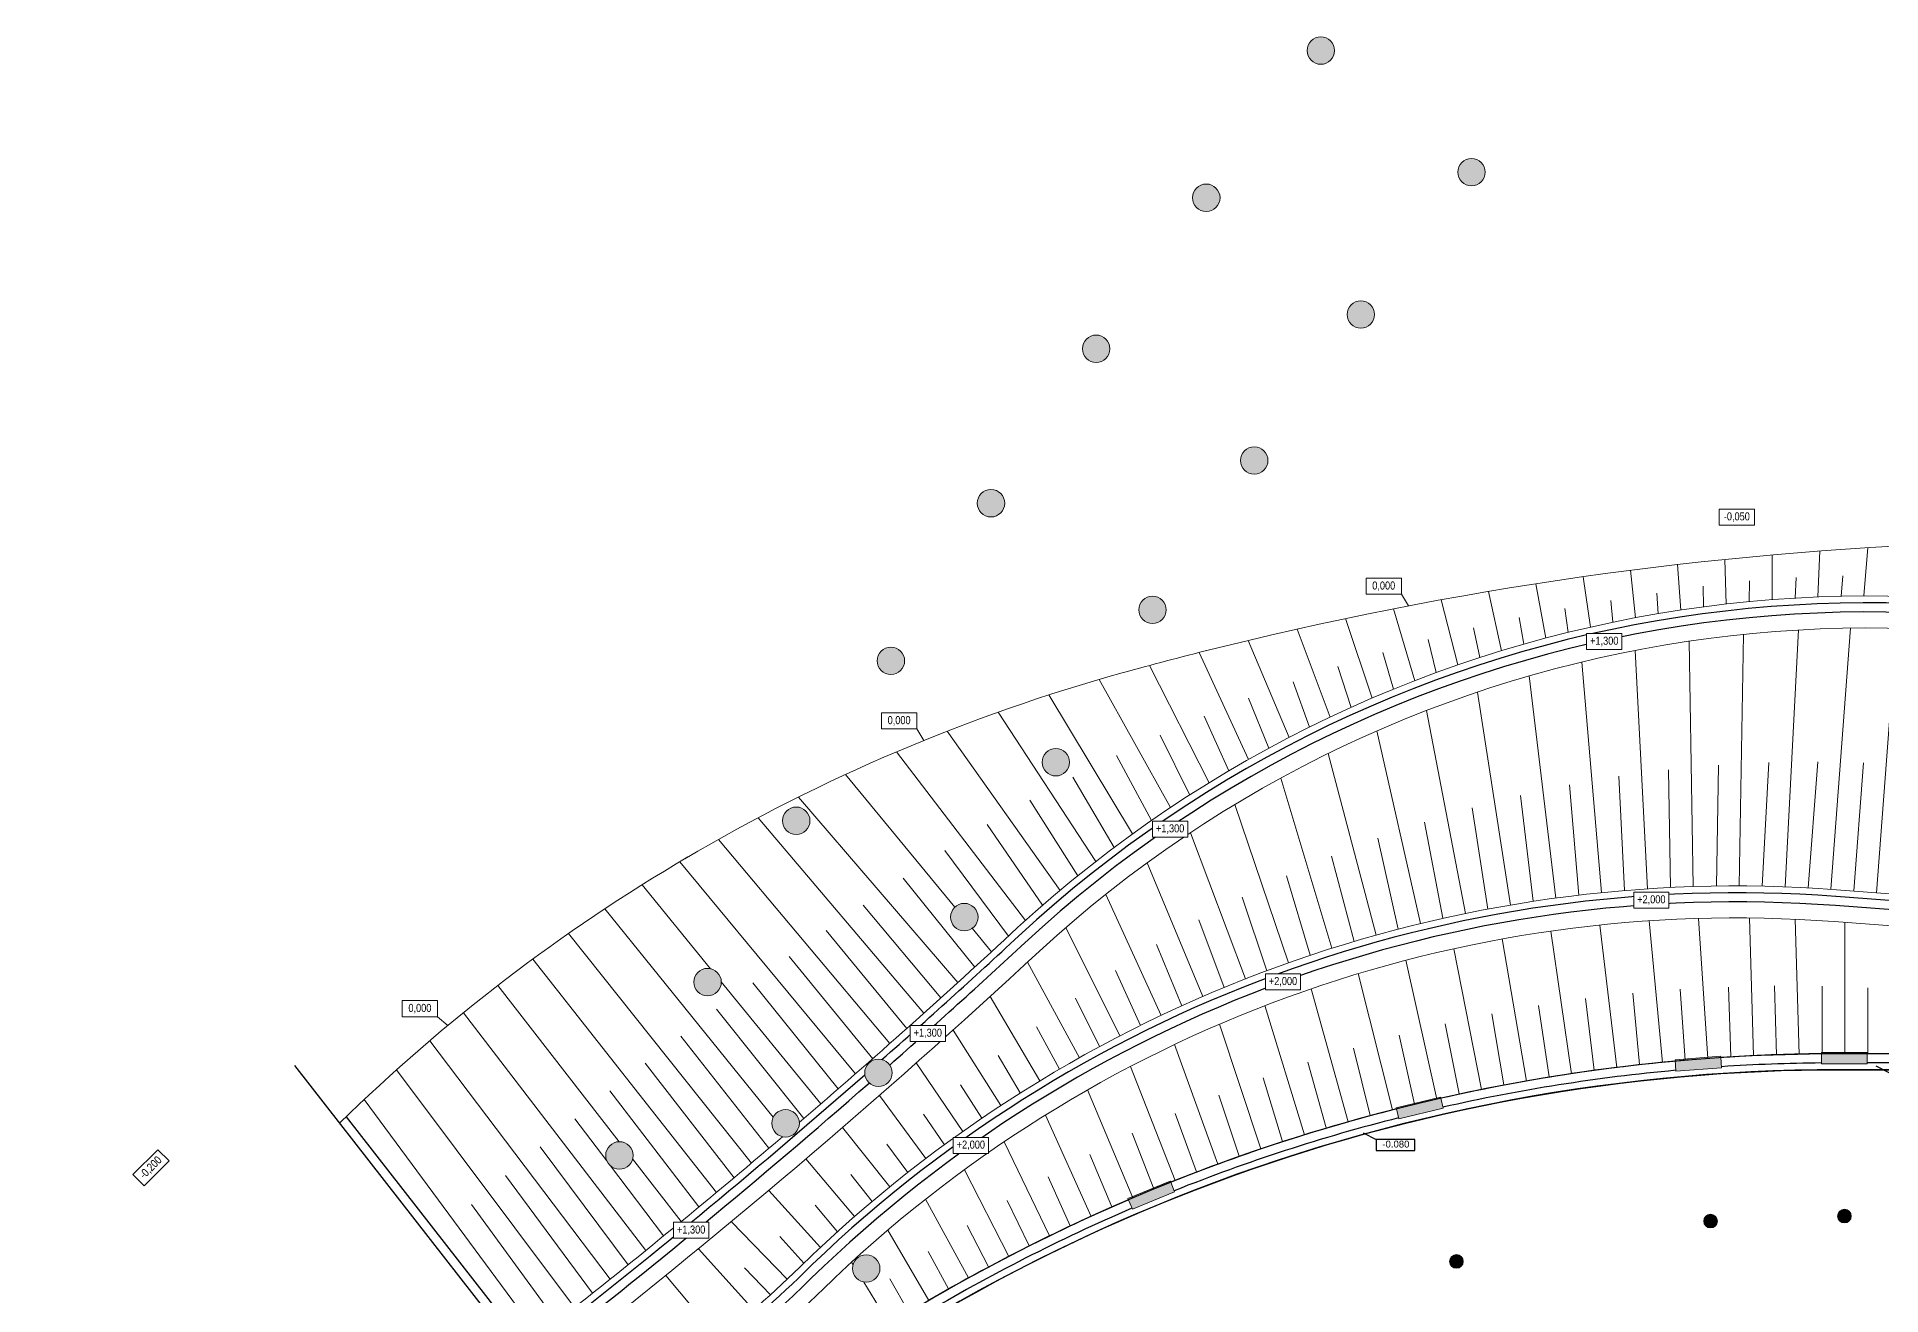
# Model space of a CAD drawing. Header units: millimetres. Extents: x 72919 to 485785, y -53256 to 338519.
# Drawn here: x 142770 to 223439, y 249196 to 304230 of the extents above; entities that cross this region are included whole.
import ezdxf
from ezdxf.enums import TextEntityAlignment as Align

# ---------------------------------------------------------------- set-up
doc = ezdxf.new("R2010")
doc.units = ezdxf.units.MM
doc.set_wipeout_variables(frame=1)
for name, color, linetype, lineweight in [('gr', 251, 'Continuous', 40), ('h', 7, 'Continuous', 9), ('wall', 5, 'Continuous', 40)]:
    doc.layers.add(name, color=color, linetype=linetype, lineweight=lineweight)
doc.styles.add('STW_ARIAL', font='arial.ttf')
doc.styles.add('Шрифт надписей', font='ARIALN.TTF')

# ---------------------------------------------------------------- blocks, each defined once
blk = doc.blocks.new('Откосы  по обваловке')
at = {"layer": 'gr', "lineweight": 18, "flags": 128}
for points in [[(35150.504, 32999.952), (35143.514, 32990.128)], [(35152.185, 32999.007), (35144.719, 32988.377)], [(35153.837, 32998.025), (35146.388, 32987.278)], [(35155.462, 32997.005), (35148.064, 32986.19)], [(35157.061, 32995.946), (35152.219, 32988.775)], [(35158.634, 32994.849), (35151.435, 32984.044)], [(35147.597, 32994.069), (35143.889, 32988.929)], [(35160.182, 32993.713), (35153.13, 32982.986)], [(35149.267, 32993.039), (35145.554, 32987.825)], [(35150.925, 32991.993), (35147.226, 32986.732)], [(35161.706, 32992.537), (35155.327, 32982.702)], [(35163.207, 32991.319), (35160.653, 32987.328)], [(35152.571, 32990.932), (35151.249, 32989.026)], [(35154.206, 32989.855), (35150.591, 32984.575)], [(35164.684, 32990.059), (35158.255, 32979.877)], [(35151.094, 32988.802), (35148.905, 32985.648)], [(35155.83, 32988.762), (35152.283, 32983.513)], [(35166.138, 32988.756), (35159.976, 32978.861)], [(35151.684, 32987.982), (35149.746, 32985.112)], [(35157.444, 32987.652), (35153.982, 32982.461)], [(35167.57, 32987.408), (35161.703, 32977.856)], [(35159.048, 32986.526), (35155.687, 32981.419)], [(35160.255, 32986.706), (35156.54, 32980.903)], [(35160.642, 32985.384), (35157.398, 32980.387)], [(35168.98, 32986.012), (35163.436, 32976.862)], [(35147.291, 32985.022), (35145.371, 32981.951)], [(35148.844, 32984.026), (35147.059, 32980.902)], [(35162.227, 32984.224), (35159.116, 32979.367)], [(35170.562, 32984.36), (35166.534, 32978.01)], [(35150.42, 32983.028), (35148.789, 32979.92)], [(35163.804, 32983.046), (35160.84, 32978.357)], [(35172.193, 32982.551), (35166.934, 32974.893)], [(35148.672, 32981.848), (35147.914, 32980.405)], [(35152.228, 32981.898), (35150.562, 32978.972)], [(35165.371, 32981.85), (35162.57, 32977.357)], [(35150.458, 32980.81), (35149.681, 32979.446)], [(35154.037, 32980.784), (35152.307, 32977.973)], [(35167.039, 32980.551), (35164.31, 32976.366)], [(35173.747, 32980.718), (35168.661, 32973.863)], [(35152.237, 32979.767), (35151.443, 32978.478)], [(35155.853, 32979.682), (35154.016, 32976.916)], [(35168.746, 32979.191), (35166.059, 32975.384)], [(35154.002, 32978.702), (35153.17, 32977.449)], [(35157.681, 32978.589), (35155.688, 32975.8)], [(35175.226, 32978.864), (35170.348, 32972.77)], [(35150.368, 32977.478), (35150.285, 32977.38)], [(35155.754, 32977.612), (35154.861, 32976.362)], [(35159.527, 32977.502), (35157.321, 32974.627)], [(35170.402, 32977.795), (35167.804, 32974.385)], [(35149.708, 32976.702), (35148.308, 32975.054)], [(35157.495, 32976.497), (35156.514, 32975.218)], [(35165.893, 32976.999), (35165.18, 32975.876)], [(35176.63, 32976.992), (35171.995, 32971.616)], [(35150.195, 32975.664), (35149.076, 32974.413)], [(35152.198, 32976.404), (35149.821, 32973.746)], [(35161.397, 32976.416), (35158.913, 32973.4)], [(35171.996, 32976.347), (35169.512, 32973.323)], [(35153.991, 32975.259), (35151.301, 32972.401)], [(35159.228, 32975.355), (35158.126, 32974.017)], [(35163.298, 32975.331), (35160.461, 32972.118)], [(35173.539, 32974.866), (35171.179, 32972.199)], [(35177.961, 32975.104), (35173.599, 32970.403)], [(35151.85, 32974.444), (35150.573, 32973.086)], [(35155.745, 32974.046), (35152.746, 32971.018)], [(35160.953, 32974.185), (35159.696, 32972.762)], [(35165.235, 32974.241), (35161.965, 32970.784)], [(35175.031, 32973.354), (35172.805, 32971.015)], [(35153.469, 32973.17), (35152.035, 32971.722)], [(35157.455, 32972.766), (35154.156, 32969.6)], [(35162.671, 32972.986), (35161.223, 32971.454)], [(35167.191, 32973.12), (35163.422, 32969.399)], [(35179.225, 32973.206), (35175.157, 32969.131)], [(35155.049, 32971.844), (35153.463, 32970.321)], [(35164.385, 32971.755), (35162.703, 32970.095)], [(35169.112, 32971.911), (35164.831, 32967.965)], [(35176.473, 32971.811), (35174.386, 32969.772)], [(35159.119, 32971.421), (35155.529, 32968.145)], [(35180.441, 32971.317), (35176.668, 32967.804)], [(35156.59, 32970.467), (35154.855, 32968.884)], [(35160.734, 32970.012), (35156.865, 32966.657)], [(35166.079, 32970.475), (35164.136, 32968.685)], [(35170.992, 32970.614), (35166.19, 32966.484)], [(35177.866, 32970.239), (35175.92, 32968.473)], [(35172.825, 32969.23), (35167.497, 32964.957)], [(35181.613, 32969.436), (35178.129, 32966.423)], [(35158.088, 32969.04), (35156.21, 32967.413)], [(35162.298, 32968.541), (35158.162, 32965.135)], [(35167.721, 32969.12), (35165.52, 32967.227)], [(35179.209, 32968.638), (35177.406, 32967.118)], [(35169.315, 32967.697), (35166.853, 32965.722)], [(35174.606, 32967.761), (35168.751, 32963.386)], [(35159.541, 32967.566), (35157.527, 32965.907)], [(35163.808, 32967.01), (35159.421, 32963.581)], [(35180.503, 32967.01), (35178.842, 32965.71)], [(35182.746, 32967.564), (35179.538, 32964.988)], [(35160.95, 32966.045), (35158.805, 32964.369)], [(35170.858, 32966.208), (35168.134, 32964.173)], [(35176.331, 32966.208), (35169.951, 32961.773)], [(35165.26, 32965.422), (35160.64, 32961.995)], [(35181.749, 32965.355), (35180.225, 32964.25)], [(35183.84, 32965.697), (35180.894, 32963.504)], [(35162.311, 32964.479), (35160.044, 32962.799)], [(35172.346, 32964.656), (35169.361, 32962.581)], [(35177.995, 32964.574), (35171.094, 32960.119)], [(35166.653, 32963.778), (35161.818, 32960.379)], [(35182.945, 32963.674), (35181.554, 32962.741)], [(35184.899, 32963.833), (35182.195, 32961.971)], [(35163.622, 32962.87), (35161.243, 32961.198)], [(35173.777, 32963.041), (35170.532, 32960.947)], [(35179.594, 32962.86), (35172.18, 32958.428)], [(35167.985, 32962.082), (35162.955, 32958.734)], [(35184.093, 32961.968), (35182.826, 32961.184)], [(35185.924, 32961.972), (35183.44, 32960.391)], [(35164.883, 32961.219), (35162.401, 32959.566)], [(35175.147, 32961.367), (35171.647, 32959.274)], [(35169.252, 32960.336), (35164.05, 32957.06)], [(35181.123, 32961.071), (35173.208, 32956.7)], [(35166.092, 32959.528), (35163.517, 32957.906)], [(35176.454, 32959.636), (35172.704, 32957.564)], [(35185.193, 32960.238), (35184.041, 32959.582)], [(35186.917, 32960.11), (35184.625, 32958.767)], [(35182.577, 32959.209), (35174.175, 32954.938)], [(35170.453, 32958.543), (35165.102, 32955.359)], [(35186.245, 32958.484), (35185.197, 32957.936)], [(35187.879, 32958.246), (35185.751, 32957.1)], [(35167.248, 32957.799), (35164.591, 32956.219)], [(35177.695, 32957.849), (35173.701, 32955.819)], [(35183.953, 32957.277), (35175.082, 32953.144)], [(35171.586, 32956.704), (35166.11, 32953.632)], [(35187.249, 32956.706), (35186.292, 32956.25)], [(35188.814, 32956.377), (35186.814, 32955.394)], [(35168.348, 32956.034), (35165.621, 32954.504)], [(35178.868, 32956.011), (35174.639, 32954.041)], [(35172.649, 32954.824), (35167.075, 32951.88)], [(35185.246, 32955.279), (35175.927, 32951.32)], [(35188.205, 32954.905), (35187.324, 32954.524)], [(35169.392, 32954.235), (35166.608, 32952.764)], [(35179.969, 32954.123), (35175.514, 32952.231)], [(35189.721, 32954.502), (35187.815, 32953.649)], [(35186.454, 32953.218), (35176.708, 32949.468)], [(35189.135, 32953.09), (35188.292, 32952.762)], [(35170.379, 32952.404), (35167.55, 32951)], [(35173.641, 32952.905), (35167.994, 32950.104)], [(35190.602, 32952.618), (35188.751, 32951.87)], [(35180.996, 32952.19), (35176.327, 32950.393)], [(35174.559, 32950.951), (35168.869, 32948.305)], [(35187.571, 32951.1), (35177.426, 32947.59)], [(35190.05, 32951.262), (35189.196, 32950.965)], [(35191.458, 32950.722), (35189.622, 32950.057)], [(35171.308, 32950.542), (35168.447, 32949.212)], [(35181.947, 32950.213), (35177.077, 32948.528)], [(35190.897, 32949.402), (35190.033, 32949.137)], [(35172.176, 32948.652), (35169.298, 32947.402)], [(35175.402, 32948.963), (35169.697, 32946.485)], [(35188.595, 32948.928), (35178.079, 32945.689)], [(35192.29, 32948.813), (35190.425, 32948.214)], [(35182.82, 32948.196), (35177.762, 32946.638)], [(35191.676, 32947.513), (35190.803, 32947.279)], [(35172.985, 32946.737), (35170.104, 32945.571)], [(35176.17, 32946.946), (35170.479, 32944.644)], [(35189.523, 32946.707), (35178.666, 32943.766)], [(35193.1, 32946.888), (35191.161, 32946.342)], [(35183.614, 32946.143), (35178.382, 32944.726)], [(35192.385, 32945.596), (35191.504, 32945.395)], [(35173.73, 32944.754), (35170.871, 32943.723)], [(35176.884, 32944.828), (35171.21, 32942.783)], [(35190.312, 32944.561), (35179.186, 32941.828)], [(35193.888, 32944.945), (35191.828, 32944.445)], [(35184.307, 32944.115), (35178.935, 32942.796)], [(35174.402, 32942.87), (35171.549, 32941.842)], [(35177.453, 32942.907), (35171.888, 32940.901)], [(35190.927, 32942.652), (35179.663, 32939.886)], [(35184.882, 32942.197), (35179.425, 32940.857)], [(35175.041, 32940.883), (35172.226, 32939.96)], [(35177.997, 32940.799), (35172.538, 32939.01)], [(35175.589, 32938.958), (35172.849, 32938.06)]]:
    blk.add_lwpolyline(points, dxfattribs=at)
for points in [[(35164.992, 32989.789, 0.060683), (35149.184, 33000.657)], [(35164.877, 32989.89, -0.065753), (35178.542, 32974.243, -0.006313), (35180.724, 32970.868, -0.006313)], [(35194.473, 32892.037, -0.094658), (35192.775, 32920.298, 0.305955), (35165.851, 32973.898, -0.021732), (35141.654, 32988.743, -0.021732)], [(35154.647, 32982.052, -0.010102), (35143.577, 32989.137, -0.010102)], [(35139.937, 32986.035, 0.05789), (35149.457, 32979.564, -0.215404), (35179.245, 32941.589), (35191.796, 32890.487)], [(35188.814, 32889.243), (35173.942, 32934.724), (35172.219, 32939.982), (35171.145, 32942.962, 0.169619), (35137.566, 32982.66, 0.169619)], [(35195.83, 32892.382, -0.094658), (35194.164, 32920.118, 0.305972), (35166.533, 32975.121, -0.009835), (35155.469, 32981.551, -0.009835)], [(35145.719, 32980.076, 0.017325), (35148.809, 32978.324, -0.215404), (35177.886, 32941.255), (35190.436, 32890.153)], [(35205.891, 32896.796, -0.029472), (35203.625, 32908.123, 0.106765), (35180.491, 32971.236)]]:
    blk.add_lwpolyline(points, format="xyb", dxfattribs=at)

msp = doc.modelspace()

# ---------------------------------------------------------------- hatches: boundary and pattern name
at = {"ltscale": 500, "true_color": 0x000000}
h = msp.add_hatch(color=18, dxfattribs=at)
h.dxf.hatch_style = 1
edge = h.paths.add_edge_path()
edge.add_arc((198930.15728, 303630.12578), 600, 0, 360)
h = msp.add_hatch(color=18, dxfattribs=at)
h.dxf.hatch_style = 1
edge = h.paths.add_edge_path()
edge.add_arc((205523.33313, 298310.91571), 600, 0, 360)
h = msp.add_hatch(color=18, dxfattribs=at)
h.dxf.hatch_style = 1
edge = h.paths.add_edge_path()
edge.add_arc((193921.39356, 297194.28435), 600, 0, 360)
h = msp.add_hatch(color=18, dxfattribs=at)
h.dxf.hatch_style = 1
edge = h.paths.add_edge_path()
edge.add_arc((200679.18046, 292088.43644), 600, 0, 360)
h = msp.add_hatch(color=18, dxfattribs=at)
h.dxf.hatch_style = 1
edge = h.paths.add_edge_path()
edge.add_arc((189106.32771, 290588.93458), 600, 0, 360)
h = msp.add_hatch(color=18, dxfattribs=at)
h.dxf.hatch_style = 1
edge = h.paths.add_edge_path()
edge.add_arc((196020.15757, 285703.493), 600, 0, 360)
h = msp.add_hatch(color=18, dxfattribs=at)
h.dxf.hatch_style = 1
edge = h.paths.add_edge_path()
edge.add_arc((184504.142, 283830.75194), 600, 0, 360)
h = msp.add_hatch(color=18, dxfattribs=at)
h.dxf.hatch_style = 1
edge = h.paths.add_edge_path()
edge.add_arc((191581.21487, 279174.69602), 600, 0, 360)
h = msp.add_hatch(color=18, dxfattribs=at)
h.dxf.hatch_style = 1
edge = h.paths.add_edge_path()
edge.add_arc((180127.08872, 276941.59659), 600, 0, 360)
h = msp.add_hatch(color=18, dxfattribs=at)
h.dxf.hatch_style = 1
edge = h.paths.add_edge_path()
edge.add_arc((187342.88473, 272503.55279), 600, 0, 360)
h = msp.add_hatch(color=18, dxfattribs=at)
h.dxf.hatch_style = 1
edge = h.paths.add_edge_path()
edge.add_arc((175986.7916, 269943.87372), 600, 0, 360)
h = msp.add_hatch(color=18, dxfattribs=at)
h.dxf.hatch_style = 1
edge = h.paths.add_edge_path()
edge.add_arc((183337.03586, 265732.22345), 600, 0, 360)
h = msp.add_hatch(color=18, dxfattribs=at)
h.dxf.hatch_style = 1
edge = h.paths.add_edge_path()
edge.add_arc((172106.7245, 262887.49304), 600, 0, 360)
h = msp.add_hatch(color=18, dxfattribs=at)
h.dxf.hatch_style = 1
edge = h.paths.add_edge_path()
edge.add_arc((179587.73902, 258912.77604), 600, 62.4672344775, 180)
edge.add_arc((179587.73902, 258912.77604), 600, 180, 241.5687035599)
edge.add_arc((179579.42973, 258917.19083), 600, 242.4672333603, 360)
edge.add_arc((179579.42973, 258917.19083), 600, 0, 61.5687046665)
h = msp.add_hatch(color=18, dxfattribs=at)
h.dxf.hatch_style = 1
edge = h.paths.add_edge_path()
edge.add_arc((175520.93361, 256710.23551), 600, 0, 360)
h = msp.add_hatch(color=18, dxfattribs=at)
h.dxf.hatch_style = 1
edge = h.paths.add_edge_path()
edge.add_arc((168250.85223, 255306.71364), 600, 0, 360)
h = msp.add_hatch(color=18, dxfattribs=at)
h.dxf.hatch_style = 1
edge = h.paths.add_edge_path()
edge.add_arc((215981.77826, 252433.84897), 300, 0, 360)
h = msp.add_hatch(color=18, dxfattribs=at)
h.dxf.hatch_style = 1
edge = h.paths.add_edge_path()
edge.add_arc((221835.43379, 252654.99944), 300, 9, 369)
h = msp.add_hatch(color=18, dxfattribs=at)
h.dxf.hatch_style = 1
edge = h.paths.add_edge_path()
edge.add_arc((179058.08847, 250353.98265), 600, 0, 360)
h = msp.add_hatch(color=18, dxfattribs=at)
h.dxf.hatch_style = 1
edge = h.paths.add_edge_path()
edge.add_arc((204863.04835, 250674.30184), 300, 0, 360)
at = {"layer": 'wall', "lineweight": 18, "ltscale": 0.007407, "true_color": 0x000000}
h = msp.add_hatch(color=18, dxfattribs=at)
h.dxf.hatch_style = 1
h.paths.add_polyline_path([(220835.43379, 259804.99944), (222835.43379, 259804.99944), (222835.43379, 259304.99944), (220835.43379, 259304.99944)])
h = msp.add_hatch(color=18, dxfattribs=at)
h.dxf.hatch_style = 1
h.paths.add_polyline_path([(214463.10794, 258984.89014), (216456.9426, 259141.80833), (216417.71306, 259640.267), (214423.87839, 259483.34881)])
h = msp.add_hatch(color=18, dxfattribs=at)
h.dxf.hatch_style = 1
h.paths.add_polyline_path([(202338.28179, 256905.63214), (204283.02163, 257372.52287), (204166.29895, 257858.70783), (202221.55911, 257391.8171)])
h = msp.add_hatch(color=18, dxfattribs=at)
h.dxf.hatch_style = 1
h.paths.add_polyline_path([(190687.99999, 252955.23256), (192535.75905, 253720.59943), (192344.41734, 254182.5392), (190496.65827, 253417.17233)])

# ---------------------------------------------------------------- linework, layer by layer
at = {"color": 18, "ltscale": 500, "true_color": 0x000000}
for p, q in [((154039.00818, 259234.44813), (169447.28437, 239496.90316)), ((156294.66156, 256995.05503), (164314.01893, 246722.49601))]:
    msp.add_line(p, q, dxfattribs=at)
for points in [[(273910.82132, 262277.43583), (221439.01897, 266230.43196)], [(274267.98529, 262651.66214), (221469.06807, 266629.30168)], [(228060.43379, 259754.99944), (222835.43379, 259754.99944)], [(220835.43379, 259051.17079), (276385.43407, 259051.17079)], [(228060.43379, 259354.99944), (222835.43379, 259354.99944)], [(223200.89126, 259223.52365), (223775.12815, 258928.62412)], [(200776.74889, 256293.72332), (201350.98578, 255998.82379)]]:
    msp.add_lwpolyline(points, dxfattribs=at)
for points in [[(415650.43379, 180914.99944, 0.4142135624), (336810.43379, 259754.99944), (221610.43379, 259754.99944, 0.4142135624), (142770.43379, 180914.99944), (142770.43379, 104414.99944, 0.4142135624), (221610.43379, 25574.99944), (336810.43379, 25574.99944, 0.4142135624), (415650.43379, 104414.99944)], [(414950.43379, 180914.99944, 0.4142135624), (336810.43379, 259054.99944), (221610.43379, 259054.99944, 0.4142135624), (143470.43379, 180914.99944), (143470.43379, 104414.99944, 0.4142135624), (221610.43379, 26274.99944), (336810.43379, 26274.99944, 0.4142135624), (414950.43379, 104414.99944)]]:
    msp.add_lwpolyline(points, format="xyb", close=True, dxfattribs=at)
for points in [[(169646.78647, 239272.85203, -0.1813556351), (220838.39783, 259051.18543, -0.1813556351)], [(214428.29895, 259427.18028, 0.0329396854), (204179.45178, 257803.92235, 0.0329396854)], [(214459.68512, 259028.3811, 0.0329073073), (204272.83748, 257414.94294, 0.0329073073)], [(220835.43379, 259751.19021, 0.0140072574), (216422.13362, 259584.09847, 0.0140072574)], [(220835.43379, 259351.17079, 0.0139785477), (216453.51979, 259185.29929, 0.0139785477)], [(202234.71194, 257337.03163, 0.0329396854), (192365.97857, 254130.48578, 0.0329396854)], [(202328.09764, 256948.05221, 0.0329073073), (192519.06432, 253760.90408, 0.0329073073)], [(190518.21951, 253365.11891, 0.0329396854), (181272.6009, 248654.24094, 0.0329396854)], [(190671.30526, 252995.53722, 0.0329073073), (181481.61723, 248313.1573, 0.0329073073)]]:
    msp.add_lwpolyline(points, format="xyb", dxfattribs=at)
msp.add_lwpolyline([(203046.0913, 255998.8267), (201350.98578, 255998.82379), (201350.9866, 255519.4241), (203046.09212, 255519.42701)], close=True, dxfattribs=at)
for centre, radius, start, end in [((222891.90792, 224775.81676), 54700.51451, 64.5405355899, 132.8178602567), ((222891.90792, 224775.81676), 54300.51451, 64.5405355899, 132.8178602567), ((217088.23227, 208478.3846), 58315.70114, 85.698169686, 134.6272081062), ((217088.23227, 208478.3846), 57915.7001, 85.6917247205, 134.3157668804), ((-35442.36236, 503577.07139), 325387.28427, 311.3989451153, 312.8178602567), ((-35442.36236, 503577.07139), 325787.28427, 311.4157922222, 312.8178602567), ((-35442.36236, 503577.07139), 325787.28427, 307.8724166443, 311.2061013538), ((-35442.36236, 503577.07139), 325387.28427, 308.0754789761, 311.222948462), ((141294.85016, 286104.00202), 50175.65094, 300.5473819695, 314.3157668804), ((141294.85016, 286104.00202), 50575.65094, 310.3255788453, 314.3157668804)]:
    msp.add_arc(centre, radius, start, end, dxfattribs=at)
at = {"layer": 'h'}
for p, q in [((202453.58463, 279851.20359), (202763.31789, 279343.60415)), ((181255.27228, 273963.01145), (181565.00553, 273455.412)), ((160293.91952, 261375.02602), (160752.27919, 260991.10017))]:
    msp.add_line(p, q, dxfattribs=at)
for points in [[(216358.12663, 282874.74855), (217898.12663, 282874.74855), (217898.12663, 283574.74855), (216358.12663, 283574.74855)], [(200913.58463, 279851.20359), (202453.58463, 279851.20359), (202453.58463, 280551.20359), (200913.58463, 280551.20359)], [(179715.27228, 273963.01145), (181255.27228, 273963.01145), (181255.27228, 274663.01145), (179715.27228, 274663.01145)], [(158753.91952, 261375.02602), (160293.91952, 261375.02602), (160293.91952, 262075.02602), (158753.91952, 262075.02602)], [(146968.24203, 254468.24685), (148057.18647, 255557.19129), (148552.16122, 255062.21654), (147463.21678, 253973.2721)]]:
    msp.add_lwpolyline(points, close=True, dxfattribs=at)
at = {"layer": 'wall', "color": 18, "lineweight": 18, "ltscale": 0.007407, "true_color": 0x000000}
for p, q in [((220835.43379, 259804.99944), (222835.43379, 259804.99944)), ((220835.43379, 259304.99944), (220835.43379, 259804.99944)), ((222835.43379, 259804.99944), (222835.43379, 259304.99944)), ((214423.87839, 259483.34881), (216417.71306, 259640.267)), ((214463.10794, 258984.89014), (214423.87839, 259483.34881)), ((214428.29895, 259427.18028), (214423.87839, 259483.34881)), ((216456.9426, 259141.80833), (214463.10794, 258984.89014)), ((216417.71306, 259640.267), (216422.13362, 259584.09847)), ((216422.13362, 259584.09847), (216456.9426, 259141.80833)), ((222835.43379, 259304.99944), (220835.43379, 259304.99944)), ((202221.55911, 257391.8171), (204166.29895, 257858.70783)), ((202234.71194, 257337.03163), (202221.55911, 257391.8171)), ((202338.28179, 256905.63214), (202234.71194, 257337.03163)), ((204283.02163, 257372.52287), (202338.28179, 256905.63214)), ((204166.29895, 257858.70783), (204179.45178, 257803.92235)), ((204179.45178, 257803.92235), (204283.02163, 257372.52287)), ((190496.65827, 253417.17233), (192344.41734, 254182.5392)), ((192344.41734, 254182.5392), (192365.97857, 254130.48578)), ((192365.97857, 254130.48578), (192535.75905, 253720.59943)), ((190518.21951, 253365.11891), (190496.65827, 253417.17233)), ((190687.99999, 252955.23256), (190496.65827, 253417.17233)), ((192535.75905, 253720.59943), (190687.99999, 252955.23256))]:
    msp.add_line(p, q, dxfattribs=at)
for centre, radius in [((198930.15728, 303630.12578), 600), ((205523.33313, 298310.91571), 600), ((193921.39356, 297194.28435), 600), ((200679.18046, 292088.43644), 600), ((189106.32771, 290588.93458), 600), ((196020.15757, 285703.493), 600), ((184504.142, 283830.75194), 600), ((191569.45419, 279168.84889), 600), ((180127.08872, 276941.59659), 600), ((187342.88473, 272503.55279), 600), ((175986.7916, 269943.87372), 600), ((183337.03586, 265732.22345), 600), ((172106.7245, 262887.49304), 600), ((179579.42973, 258917.19083), 600), ((175520.93361, 256710.23551), 600), ((168250.85223, 255306.71364), 600), ((215981.77826, 252433.84897), 300), ((221835.43379, 252654.99944), 300), ((179048.3909, 250357.62969), 600), ((204863.06338, 250672.81753), 300)]:
    msp.add_circle(centre, radius, dxfattribs=at)

# ---------------------------------------------------------------- block references
at = {"layer": 'wall', "color": 18, "lineweight": 18, "ltscale": 0.007407, "true_color": 0x000000, "xscale": 999.9999999999999, "yscale": 999.9999999999999, "zscale": 999.9999999999999, "rotation": 71.89262594900111}
msp.add_blockref('Откосы  по обваловке', (20598007.21244, -43408295.21277), dxfattribs=at)

# ---------------------------------------------------------------- texts
at = {"color": 18, "ltscale": 500, "true_color": 0x000000, "style": 'STW_ARIAL'}
msp.add_text('-0.080', height=298.8, rotation=0.0000984508, dxfattribs=at).set_placement((202214.71151, 255800.25949), align=Align.MIDDLE_CENTER)
at = {"layer": 'h', "char_height": 350, "attachment_point": 5, "style": 'Шрифт надписей'}
for s, insert in [('-0,050', (217128.12663, 283224.74855)), ('0,000', (201683.58463, 280201.20359)), ('0,000', (180485.27228, 274313.01145)), ('0,000', (159523.91952, 261725.02602))]:
    msp.add_mtext_dynamic_manual_height_columns(s, width=350, gutter_width=50, heights=[0], dxfattribs=dict(at, insert=insert))
at = {"layer": 'h', "insert": (147760.20162, 254765.23169), "char_height": 350, "attachment_point": 5, "rotation": 45, "style": 'Шрифт надписей'}
msp.add_mtext_dynamic_manual_height_columns('-0,200', width=5.8397345, gutter_width=50, heights=[0], dxfattribs=at)

# ---------------------------------------------------------------- next in the draw order: wipeouts: each hides what was drawn before it
for points in [[(210558.65725, 278136.90258), (212098.65725, 278136.90258), (212098.65725, 277436.90258), (210558.65725, 277436.90258)], [(191570.95725, 269929.05867), (193110.95725, 269929.05867), (193110.95725, 269229.05867), (191570.95725, 269229.05867)], [(212617.78337, 266826.15419), (214157.78337, 266826.15419), (214157.78337, 266126.15419), (212617.78337, 266126.15419)], [(196506.33828, 263250.0455), (198046.33828, 263250.0455), (198046.33828, 262550.0455), (196506.33828, 262550.0455)], [(180969.88336, 260992.74785), (182509.88336, 260992.74785), (182509.88336, 260292.74785), (180969.88336, 260292.74785)], [(182852.77791, 256096.67929), (184392.77791, 256096.67929), (184392.77791, 255396.67929), (182852.77791, 255396.67929)], [(170619.74327, 252380.8554), (172159.74327, 252380.8554), (172159.74327, 251680.8554), (170619.74327, 251680.8554)]]:
    msp.add_wipeout(points).dxf.layer = 'h'

# ---------------------------------------------------------------- next in the draw order: linework, layer by layer
at = {"layer": 'h'}
for points in [[(210558.65725, 277436.90258), (212098.65725, 277436.90258), (212098.65725, 278136.90258), (210558.65725, 278136.90258)], [(191570.95725, 269229.05867), (193110.95725, 269229.05867), (193110.95725, 269929.05867), (191570.95725, 269929.05867)], [(212617.78337, 266126.15419), (214157.78337, 266126.15419), (214157.78337, 266826.15419), (212617.78337, 266826.15419)], [(196506.33828, 262550.0455), (198046.33828, 262550.0455), (198046.33828, 263250.0455), (196506.33828, 263250.0455)], [(180969.88336, 260292.74785), (182509.88336, 260292.74785), (182509.88336, 260992.74785), (180969.88336, 260992.74785)], [(182852.77791, 255396.67929), (184392.77791, 255396.67929), (184392.77791, 256096.67929), (182852.77791, 256096.67929)], [(170619.74327, 251680.8554), (172159.74327, 251680.8554), (172159.74327, 252380.8554), (170619.74327, 252380.8554)]]:
    msp.add_lwpolyline(points, close=True, dxfattribs=at)

# ---------------------------------------------------------------- next in the draw order: texts
at = {"layer": 'h', "char_height": 350, "attachment_point": 5, "style": 'Шрифт надписей'}
for s, insert in [('+1,300', (211328.65725, 277786.90258)), ('+1,300', (192340.95725, 269579.05867)), ('+2,000', (213387.78337, 266476.15419)), ('+2,000', (197276.33828, 262900.0455)), ('+1,300', (181739.88336, 260642.74785)), ('+2,000', (183622.77791, 255746.67929)), ('+1,300', (171389.74327, 252030.8554))]:
    msp.add_mtext_dynamic_manual_height_columns(s, width=350, gutter_width=50, heights=[0], dxfattribs=dict(at, insert=insert))

doc.saveas('drawing.dxf')
